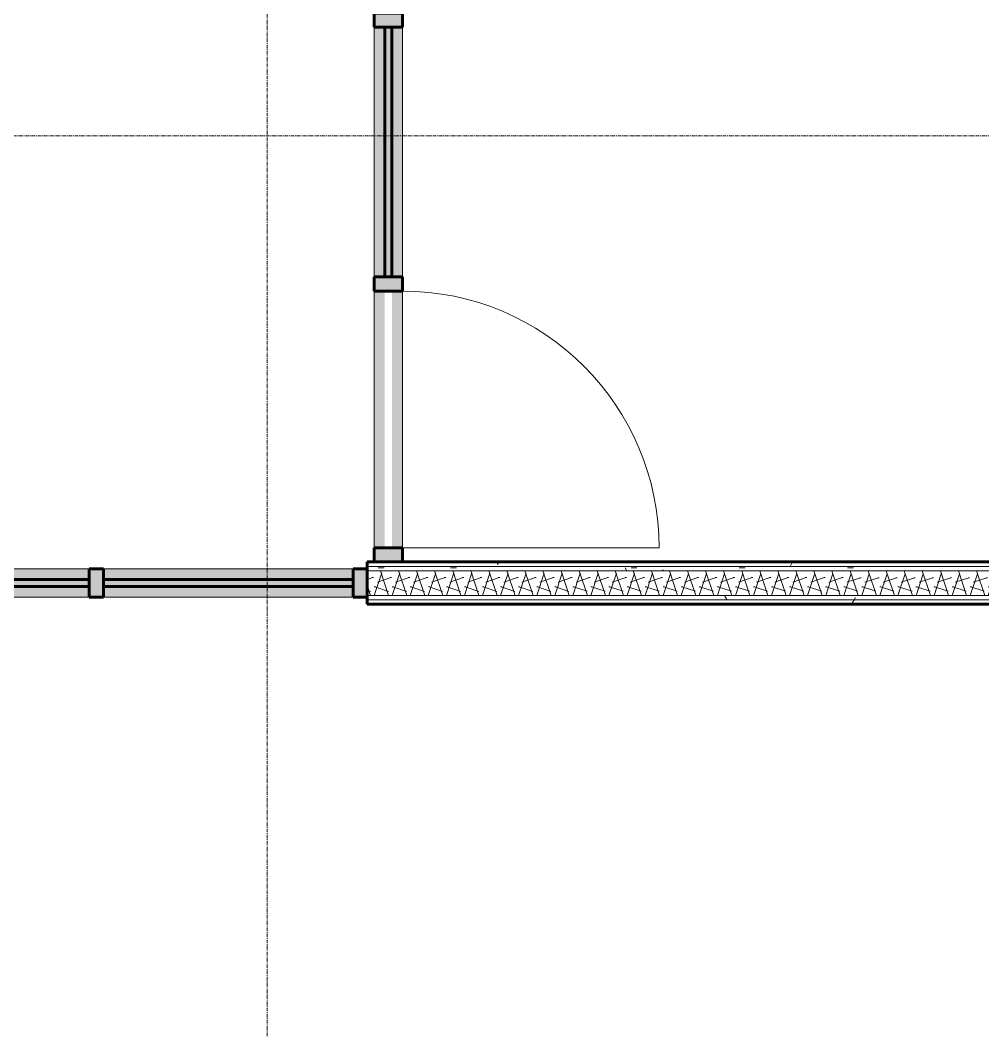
# Model space of a CAD drawing. Header units: inches. Extents: x -4061 to -1937, y 10959 to 12323.
# Drawn here: x -3189.3 to -3052.8, y 11408.3 to 11551.6 of the extents above; entities that cross this region are included whole.
import ezdxf

# ---------------------------------------------------------------- set-up
doc = ezdxf.new("R2010")
doc.units = ezdxf.units.IN
doc.header["$MEASUREMENT"] = 0
doc.linetypes.add('Grid Line 1_2_', pattern=[0.875, 0.5, -0.125, 0.125, -0.125])
for name, color, linetype, lineweight in [('0-1', 7, 'Continuous', 5), ('A-DOOR', 31, 'Continuous', 18), ('A-DOOR-7', 31, 'Continuous', 9), ('A-GLAZ-CURT', 52, 'Continuous', 9), ('A-GLAZ-CURT-3', 52, 'Continuous', 60), ('A-GLAZ-CWMG', 51, 'Continuous', 9), ('A-GLAZ-CWMG-4', 51, 'Continuous', 60), ('A-WALL', 113, 'Continuous', 18), ('A-WALL-PATT-6', 111, 'Continuous', 9), ('I-WALL-2', 2, 'Continuous', 60), ('S-GRID-1', 1, 'Grid Line 1_2_', 9)]:
    doc.layers.add(name, color=color, linetype=linetype, lineweight=lineweight)
pattern_1 = [(0, (0, 0), (20.48, 5.12), [0.845, -14.515, 0.845, -14.515, -81.92]), (0, (0, 0), (20.48, 5.12), [-30.72, 0.845, -29.875, 0.845, -14.515, -35.84]), (0, (0, 0), (20.48, 5.12), [-76.8, 0.845, -9.395, 0.845, -24.755]), (120, (7.68, 2.56), (-14.67405, 15.1762003), [0.845, -14.515, 0.845, -14.515, -81.92]), (120, (7.68, 2.56), (-14.67405, 15.1762003), [-30.72, 0.845, -29.875, 0.845, -14.515, -35.84]), (120, (7.68, 2.56), (-14.67405, 15.1762003), [-76.8, 0.845, -9.395, 0.845, -24.755]), (240, (10.24, 12.8), (-5.80595, -20.2962003), [0.845, -14.515, 0.845, -14.515, -81.92]), (240, (10.24, 12.8), (-5.80595, -20.2962003), [-30.72, 0.845, -29.875, 0.845, -14.515, -35.84]), (240, (10.24, 12.8), (-5.80595, -20.2962003), [-76.8, 0.845, -9.395, 0.845, -24.755])]

# ---------------------------------------------------------------- blocks, each defined once
blk = doc.blocks.new('CTR - 1st Phase - Shell_rvt-1-ENLARGED RCP - 1ST FLOOR PLAN - EAST')
at = {"layer": 'S-GRID-1'}
for p, q in [((-3154.32, 10958.72), (-3154.32, 12290.35)), ((-1936.83, 11535.19), (-4027.88, 11535.19))]:
    blk.add_line(p, q, dxfattribs=at)
blk = doc.blocks.new('System Panel - Glazed-2030649-ENLARGED RCP - 1ST FLOOR PLAN - EAST')
at = {"layer": 'A-GLAZ-CURT'}
blk.add_hatch(color=256, dxfattribs=at).paths.add_polyline_path([(-17.7, -0.5), (17.7, -0.5), (17.7, 0.5), (-17.7, 0.5)], flags=0)
at = {"layer": 'A-GLAZ-CURT-3'}
for p, q in [((-17.7, -0.5), (-17.7, 0.5)), ((-17.7, 0.5), (17.7, 0.5)), ((17.7, 0.5), (17.7, -0.5)), ((17.7, -0.5), (-17.7, -0.5))]:
    blk.add_line(p, q, dxfattribs=at)
blk = doc.blocks.new('Rectangular Mullion - 2_ x 4_ rectangular-2030673-ENLARGED RCP - 1ST FLOOR PLAN - EAST')
at = {"layer": 'A-GLAZ-CWMG'}
blk.add_hatch(color=256, dxfattribs=at).paths.add_polyline_path([(-2, -2), (0, -2), (0, 2), (-2, 2), (-2, -1.75)], flags=0)
at = {"layer": 'A-GLAZ-CWMG-4'}
for p, q in [((-2, 2), (0, 2)), ((-2, -2), (-2, 2)), ((0, 2), (0, -2)), ((0, -2), (-2, -2))]:
    blk.add_line(p, q, dxfattribs=at)
blk = doc.blocks.new('Rectangular Mullion - 2_ x 4_ rectangular-1978849-ENLARGED RCP - 1ST FLOOR PLAN - EAST')
at = {"layer": 'A-GLAZ-CWMG'}
h = blk.add_hatch(color=256, dxfattribs=at)
h.paths.add_polyline_path([(-3179.52, 11469.79), (-3179.52, 11471.29), (-3215.92, 11471.29), (-3215.92, 11469.79)], flags=0)
h.paths.add_polyline_path([(-3179.52, 11472.29), (-3179.52, 11473.79), (-3215.92, 11473.79), (-3215.92, 11472.29)], flags=0)
for p, q in [((-3179.52, 11473.79), (-3215.92, 11473.79)), ((-3179.52, 11469.79), (-3215.92, 11469.79))]:
    blk.add_line(p, q, dxfattribs=at)
blk = doc.blocks.new('System Panel - Glazed-2030653-ENLARGED RCP - 1ST FLOOR PLAN - EAST')
at = {"layer": 'A-GLAZ-CURT'}
blk.add_hatch(color=256, dxfattribs=at).paths.add_polyline_path([(18.2, 0.5), (-18.2, 0.5), (-18.2, -0.5), (18.2, -0.5), (18.2, -0.4)], flags=0)
at = {"layer": 'A-GLAZ-CURT-3'}
for p, q in [((-18.2, -0.5), (-18.2, 0.5)), ((-18.2, 0.5), (18.2, 0.5)), ((18.2, 0.5), (18.2, -0.5)), ((18.2, -0.5), (-18.2, -0.5))]:
    blk.add_line(p, q, dxfattribs=at)
blk = doc.blocks.new('Rectangular Mullion - 2_ x 4_ rectangular-1978848-ENLARGED RCP - 1ST FLOOR PLAN - EAST')
at = {"layer": 'A-GLAZ-CWMG'}
h = blk.add_hatch(color=256, dxfattribs=at)
h.paths.add_polyline_path([(-3142.12, 11469.79), (-3142.12, 11471.29), (-3177.52, 11471.29), (-3177.52, 11469.79)], flags=0)
h.paths.add_polyline_path([(-3177.52, 11472.29), (-3142.12, 11472.29), (-3142.12, 11473.79), (-3177.52, 11473.79), (-3177.52, 11473.54)], flags=0)
for p, q in [((-3142.12, 11473.79), (-3177.52, 11473.79)), ((-3142.12, 11469.79), (-3177.52, 11469.79))]:
    blk.add_line(p, q, dxfattribs=at)
blk = doc.blocks.new('Rectangular Mullion - 2_ x 4_ rectangular-2030648-ENLARGED RCP - 1ST FLOOR PLAN - EAST')
at = {"layer": 'A-GLAZ-CWMG'}
blk.add_hatch(color=256, dxfattribs=at).paths.add_polyline_path([(1, -2), (-1, -2), (-1, 2), (1, 2), (1, -1.75)], flags=0)
at = {"layer": 'A-GLAZ-CWMG-4'}
for p, q in [((1, 2), (-1, 2)), ((-1, 2), (-1, -2)), ((1, -2), (1, 2)), ((-1, -2), (1, -2))]:
    blk.add_line(p, q, dxfattribs=at)
blk = doc.blocks.new('Storefront_Entry_Door-_Single_7051 - Store Front Single Door-2030651-ENLARGED RCP - 1ST FLOOR PLAN - EAST')
at = {"layer": 'A-DOOR-7'}
blk.add_line((-18.2, -2), (-18.2, -38.4), dxfattribs=at)
blk.add_arc((-18.2, -2), 36.4, 270, 360, dxfattribs=at)
blk = doc.blocks.new('Rectangular Mullion - 2_ x 4_ rectangular-2030674-ENLARGED RCP - 1ST FLOOR PLAN - EAST')
at = {"layer": 'A-GLAZ-CWMG'}
blk.add_hatch(color=256, dxfattribs=at).paths.add_polyline_path([(0, 2), (-2, 2), (-2, -2), (0, -2)], flags=0)
at = {"layer": 'A-GLAZ-CWMG-4'}
for p, q in [((-2, 2), (0, 2)), ((-2, -2), (-2, 2)), ((0, 2), (0, -2)), ((0, -2), (-2, -2))]:
    blk.add_line(p, q, dxfattribs=at)

msp = doc.modelspace()

# ---------------------------------------------------------------- hatches: boundary and pattern name
at = {"layer": 'A-WALL-PATT-6'}
h = msp.add_hatch(dxfattribs=at)
h.set_pattern_fill('FP_1', color=256, style=0, pattern_type=2)
h.set_pattern_definition(pattern_1)
h.paths.add_polyline_path([(-3104.99, 11474.16), (-2993.7, 11474.16), (-2993.7, 11474.79), (-3140.12, 11474.79), (-3140.12, 11474.16)], flags=0)
h = msp.add_hatch(dxfattribs=at)
h.set_pattern_fill('FP_1', color=256, style=0, pattern_type=2)
h.set_pattern_definition(pattern_1)
h.paths.add_polyline_path([(-3140.12, 11473.54), (-2993.07, 11473.54), (-2993.07, 11474.16), (-3140.12, 11474.16)], flags=0)
h = msp.add_hatch(dxfattribs=at)
h.set_pattern_fill('FP_17', color=256, style=0, pattern_type=2)
h.set_pattern_definition([(161.57, (0.32, 0.32), (-2.560496185, -0.000537386), [0, -18.214, 2.022, 0]), (18.43, (-0.32, 0.32), (-2.560496185, 0.000537386), [0, -18.214, 2.022, 0]), (108.43, (0.32, 0.32), (1.27922091, -6.400876726), [6.07, -14.166]), (71.57, (-0.32, 0.32), (1.27922091, 6.400876726), [6.07, -14.166])])
h.paths.add_polyline_path([(-3043.68, 11470.04), (-2993.07, 11470.04), (-2993.07, 11473.54), (-3140.12, 11473.54), (-3140.12, 11470.04), (-3058.53, 11470.04)], flags=0)
h = msp.add_hatch(dxfattribs=at)
h.set_pattern_fill('FP_1', color=256, style=0, pattern_type=2)
h.set_pattern_definition(pattern_1)
h.paths.add_polyline_path([(-3140.12, 11469.41), (-2993.07, 11469.41), (-2993.07, 11470.04), (-3140.12, 11470.04)], flags=0)
h = msp.add_hatch(dxfattribs=at)
h.set_pattern_fill('FP_1', color=256, style=0, pattern_type=2)
h.set_pattern_definition(pattern_1)
h.paths.add_polyline_path([(-3060.74, 11468.79), (-2993.7, 11468.79), (-2993.7, 11469.41), (-3140.12, 11469.41), (-3140.12, 11468.79), (-3104.99, 11468.79)], flags=0)

# ---------------------------------------------------------------- linework, layer by layer
at = {"layer": 'A-WALL'}
for p, q in [((-2993.07, 11474.16), (-3140.12, 11474.16)), ((-2993.07, 11473.54), (-3140.12, 11473.54)), ((-2993.07, 11470.04), (-3140.12, 11470.04)), ((-2993.07, 11469.41), (-3140.12, 11469.41))]:
    msp.add_line(p, q, dxfattribs=at)
at = {"layer": 'I-WALL-2'}
for p, q in [((-3140.12, 11474.79), (-2993.7, 11474.79)), ((-3140.12, 11468.79), (-3140.12, 11474.79)), ((-2993.7, 11468.79), (-3140.12, 11468.79))]:
    msp.add_line(p, q, dxfattribs=at)

# ---------------------------------------------------------------- block references
at = {"layer": '0-1'}
msp.add_blockref('CTR - 1st Phase - Shell_rvt-1-ENLARGED RCP - 1ST FLOOR PLAN - EAST', (0, 0), dxfattribs=at)
at = {"layer": 'A-DOOR', "rotation": 89.99999999999912}
msp.add_blockref('Storefront_Entry_Door-_Single_7051 - Store Front Single Door-2030651-ENLARGED RCP - 1ST FLOOR PLAN - EAST', (-3137.12, 11494.99), dxfattribs=at)
at = {"layer": 'A-GLAZ-CURT'}
for name, p, rotation in [('System Panel - Glazed-2030649-ENLARGED RCP - 1ST FLOOR PLAN - EAST', (-3137.12, 11532.89), 89.99999999999912), ('System Panel - Glazed-2030653-ENLARGED RCP - 1ST FLOOR PLAN - EAST', (-3197.72, 11471.79), 180), ('System Panel - Glazed-2030649-ENLARGED RCP - 1ST FLOOR PLAN - EAST', (-3159.82, 11471.79), 180)]:
    msp.add_blockref(name, p, dxfattribs=dict(at, rotation=rotation))
at = {"layer": 'A-GLAZ-CWMG', "extrusion": (0, 0, -1)}
for p, rotation in [((3137.12, 11551.59), 90.000000000001), ((3137.12, 11514.19), 90.00000000000091)]:
    msp.add_blockref('Rectangular Mullion - 2_ x 4_ rectangular-2030648-ENLARGED RCP - 1ST FLOOR PLAN - EAST', p, dxfattribs=dict(at, rotation=rotation))
at = {"layer": 'A-GLAZ-CWMG'}
for name, p, rotation in [('Rectangular Mullion - 2_ x 4_ rectangular-1978848-ENLARGED RCP - 1ST FLOOR PLAN - EAST', (-14608.91, 8373.06), 270.000000000001), ('Rectangular Mullion - 2_ x 4_ rectangular-1978849-ENLARGED RCP - 1ST FLOOR PLAN - EAST', (-14608.91, 8297.27), 270), ('Rectangular Mullion - 2_ x 4_ rectangular-2030674-ENLARGED RCP - 1ST FLOOR PLAN - EAST', (-3137.12, 11474.79), 269.9999999999991)]:
    msp.add_blockref(name, p, dxfattribs=dict(at, rotation=rotation))
for name, p in [('Rectangular Mullion - 2_ x 4_ rectangular-1978849-ENLARGED RCP - 1ST FLOOR PLAN - EAST', (0, 0)), ('Rectangular Mullion - 2_ x 4_ rectangular-1978848-ENLARGED RCP - 1ST FLOOR PLAN - EAST', (0, 0)), ('Rectangular Mullion - 2_ x 4_ rectangular-2030673-ENLARGED RCP - 1ST FLOOR PLAN - EAST', (-3140.12, 11471.79))]:
    msp.add_blockref(name, p, dxfattribs=at)
at = {"layer": 'A-GLAZ-CWMG', "extrusion": (0, 0, -1)}
msp.add_blockref('Rectangular Mullion - 2_ x 4_ rectangular-2030648-ENLARGED RCP - 1ST FLOOR PLAN - EAST', (3178.52, 11471.79), dxfattribs=at)

doc.saveas('drawing.dxf')
